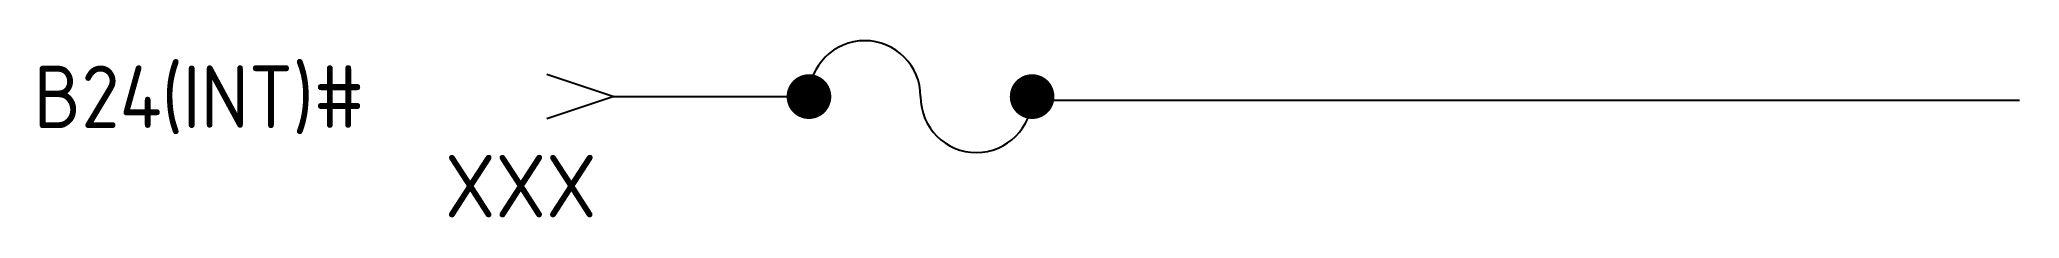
# Model space of a CAD drawing. Header units: millimetres. Extents: x 8.7 to 78.6, y 139.4 to 145.6.
import ezdxf
from ezdxf.enums import TextEntityAlignment as Align

# ---------------------------------------------------------------- set-up
doc = ezdxf.new("R2010")
doc.units = ezdxf.units.MM
doc.header["$MEASUREMENT"] = 0
doc.layers.add('FUZEBLOCK.INSERT', color=7, linetype='Continuous')
doc.styles.add('isocp.shx', font='isocp.shx')

# ---------------------------------------------------------------- blocks, each defined once
blk = doc.blocks.new('FUZEBLOCK')
blk.add_line((3, 0), (11, 0))
at = {"const_width": 1}
for points in [[(11.25, 0, -1), (12.25, 0, -1)], [(21.25, 0, -1), (22.25, 0, -1)]]:
    blk.add_lwpolyline(points, format="xyb", close=True, dxfattribs=at)
blk.add_polyline3d([(0, 1, 0), (3, 0, 0), (0, -1, 0)])
for centre, start, end in [((14.25, 0), 0, 180), ((19.25, 0), 180, 0)]:
    blk.add_arc(centre, 2.5, start, end)
at = {"style": 'isocp.shx'}
for tag, p in [('VOLT', (6.921, 4, 1)), ('FUSEVALUE', (22.066, 4, 1)), ('FTOT', (7, -4, 1))]:
    blk.add_attdef(tag, text='', height=2.794, dxfattribs=at).set_placement(p, align=Align.MIDDLE_CENTER)

msp = doc.modelspace()

# ---------------------------------------------------------------- linework, layer by layer
msp.add_line((78.58, 143.499), (43.746, 143.499))

# ---------------------------------------------------------------- block references
at = {"layer": 'FUZEBLOCK.INSERT', "color": 0}
ref = msp.add_blockref('FUZEBLOCK', (26.627, 143.631), dxfattribs=dict(at, xscale=0.7872948906471413, yscale=0.7872948906471413, zscale=0.7872948906471413))
ref.add_attrib('VOLT', 'B24(INT)#', dxfattribs={"layer": '0', "height": 2.2, "style": 'isocp.shx'}).set_placement((14.356, 143.625, 0.787), align=Align.MIDDLE_CENTER)
ref.add_attrib('FTOT', 'XXX', dxfattribs={"layer": '0', "height": 2.2, "style": 'isocp.shx'}).set_placement((25.712, 140.482, 0.787), align=Align.MIDDLE_CENTER)

doc.saveas('drawing.dxf')
